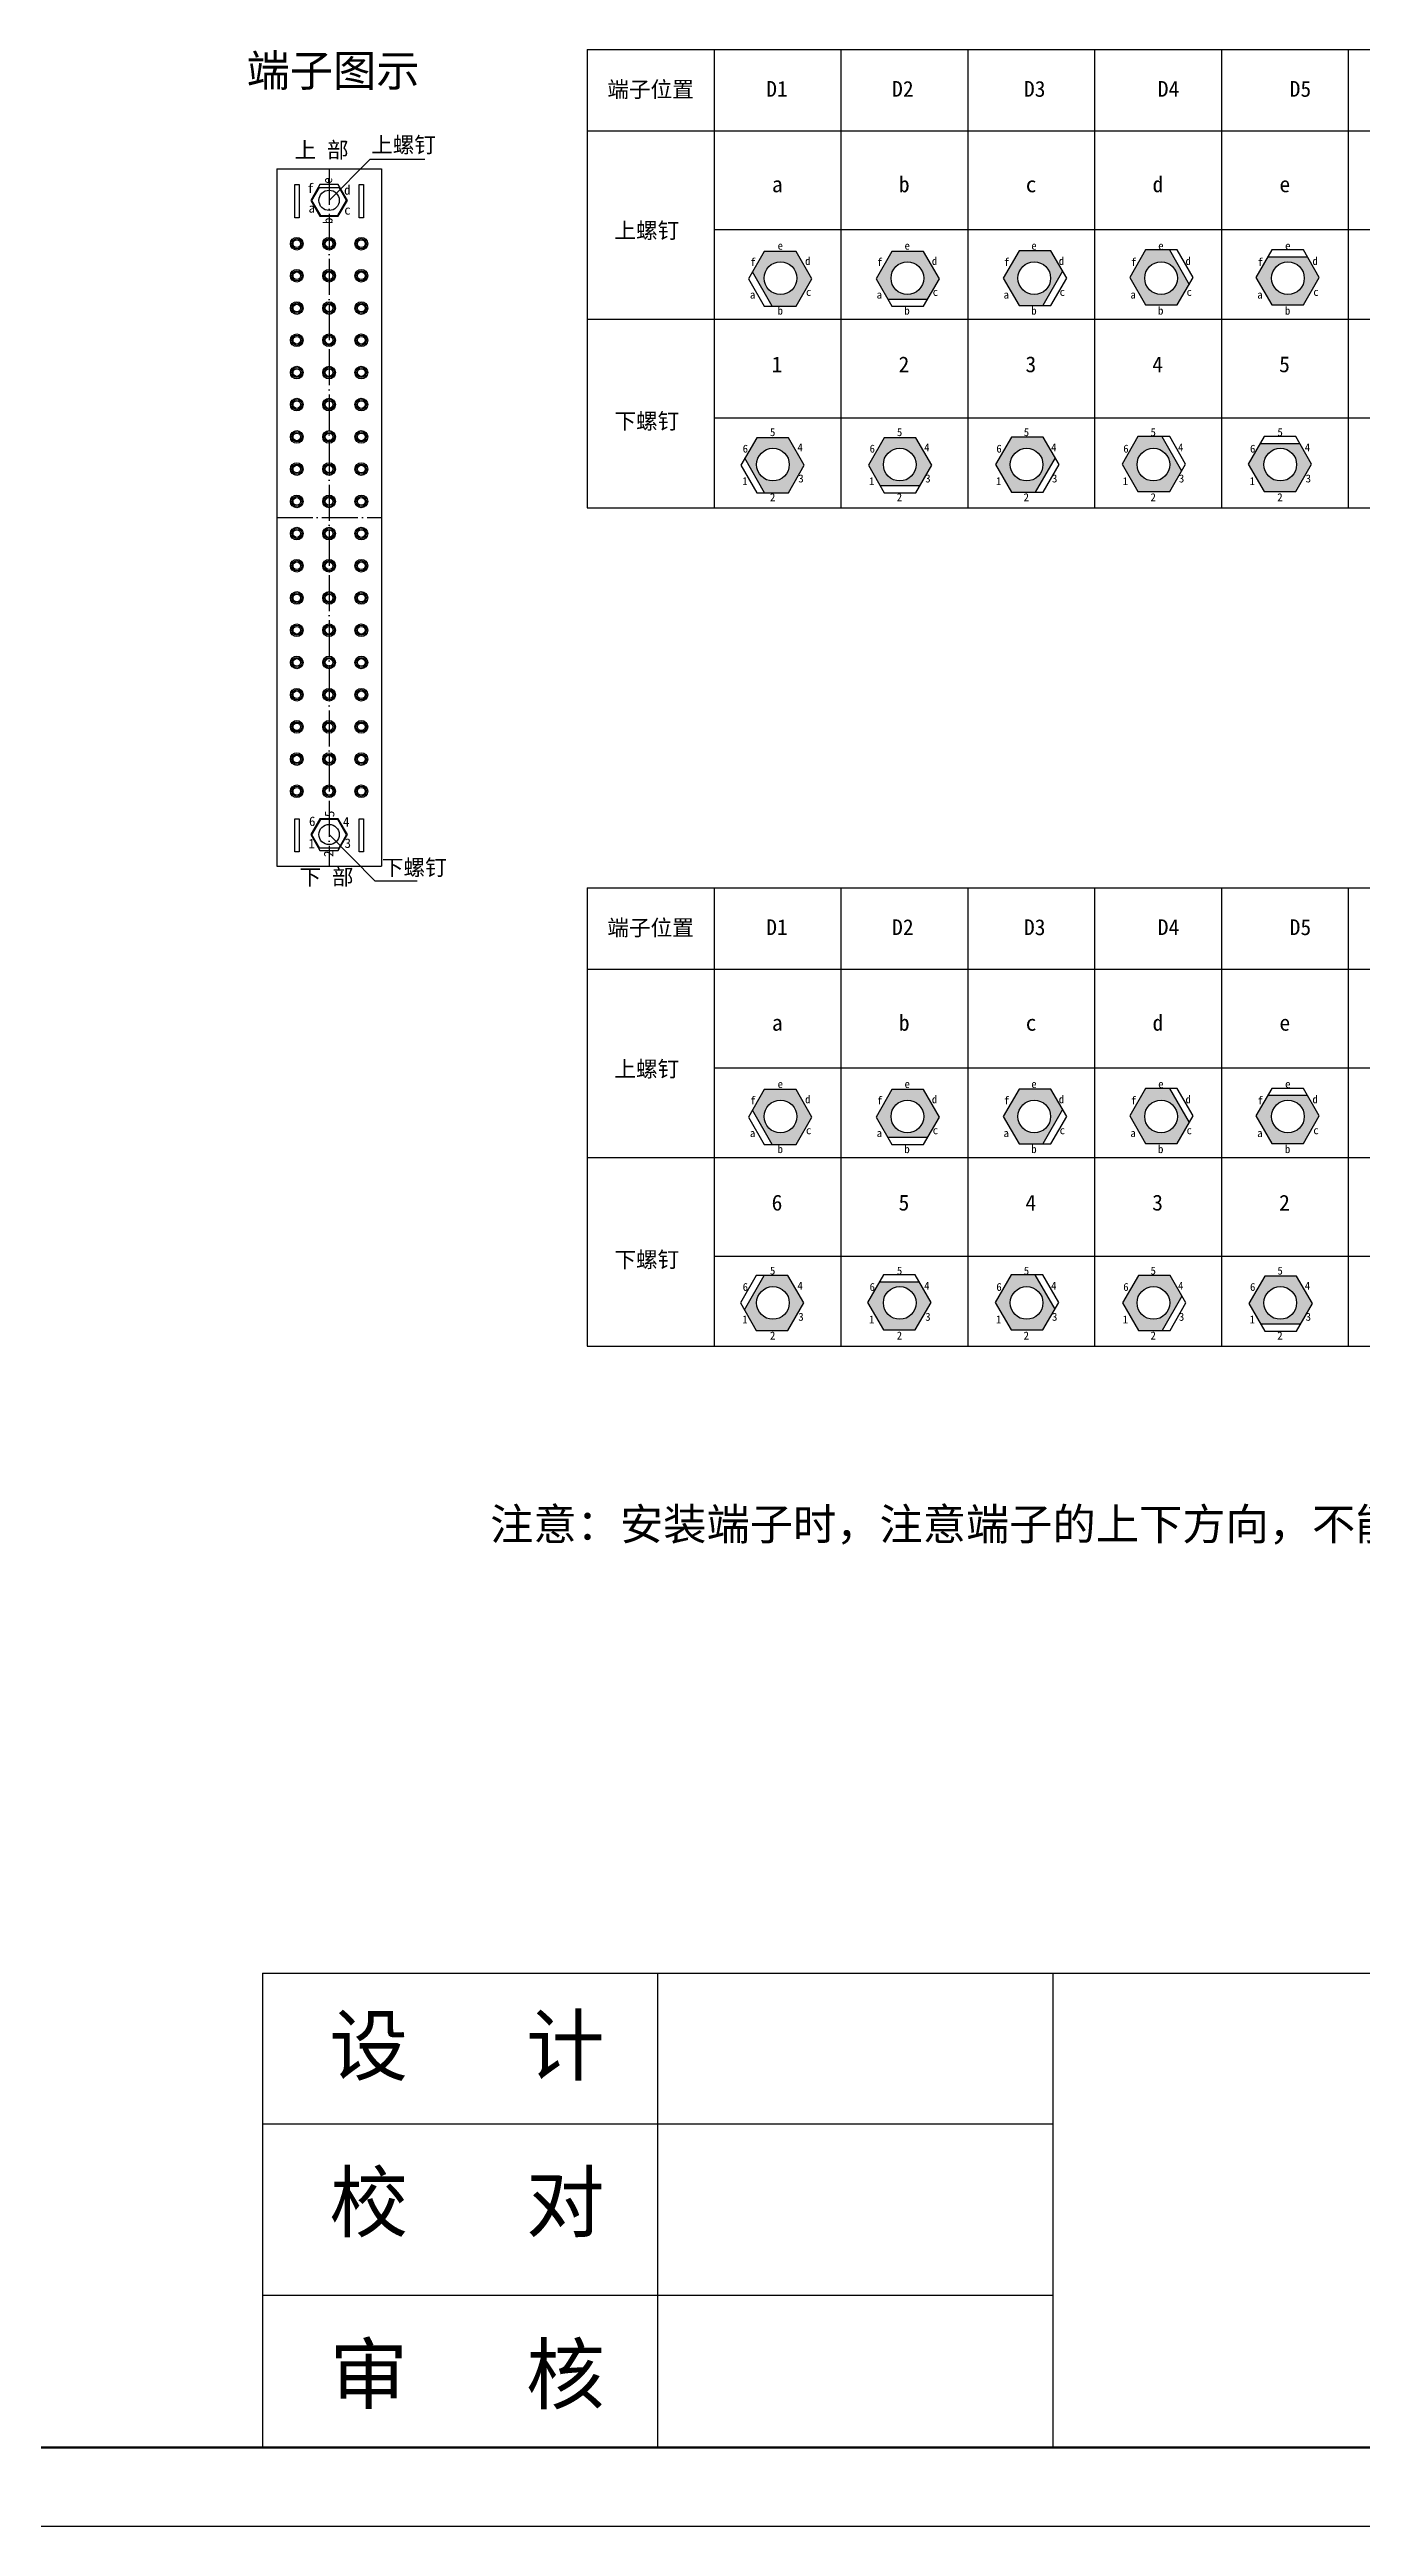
# Model space of a CAD drawing. Extents: x 13290 to 31124, y 5793 to 16373.
# Drawn here: x 15625 to 16499, y 5793 to 7445 of the extents above; entities that cross this region are included whole.
import ezdxf
from ezdxf.enums import TextEntityAlignment as Align

# ---------------------------------------------------------------- set-up
doc = ezdxf.new("R2010")
doc.units = 0
doc.linetypes.add('ACAD_ISO04W100', pattern=[30, 24, -3, 0, -3])
doc.layers.get('0').update_dxf_attribs({"linetype": 'CONTINUOUS'})
doc.layers.add('中心线', color=1, linetype='ACAD_ISO04W100', lineweight=18)
for name, color, linetype in [('图层1', 3, 'CONTINUOUS'), ('图框_外框线', 7, 'CONTINUOUS'), ('用户自定义1', 7, 'CONTINUOUS'), ('轮廓线', 255, 'CONTINUOUS')]:
    doc.layers.add(name, color=color, linetype=linetype)
doc.styles.get("Standard").update_dxf_attribs({"font": 'simhei_0.ttf'})
doc.styles.add('仿宋', font='simfang_0.ttf', dxfattribs={"width": 0.8})
doc.styles.add('仿宋3.5', font='simfang_0.ttf', dxfattribs={"width": 0.7, "height": 3.5})

# ---------------------------------------------------------------- blocks, each defined once
blk = doc.blocks.new('图框')
for p, q in [((2476.5, 368.8), (2476.5, 52.7)), ((2476.5, 368.8), (4373.4, 368.8)), ((2739.9, 368.8), (2739.9, 52.7)), ((3003.4, 368.8), (3003.4, 52.7)), ((3003.4, 347.8), (3003.4, 52.7)), ((2476.5, 268.4), (3003.4, 268.4)), ((2476.5, 154.1), (3003.4, 154.1)), ((2476.5, 52.7), (4373.4, 52.7)), ((4426.1, 0), (0, 0))]:
    blk.add_line(p, q)
at = {"color": 1, "lineweight": 70}
blk.add_line((4373.4, 52.7), (263.5, 52.7), dxfattribs=at)
at = {"style": '仿宋3.5', "width": 0.8}
for p in [(4066.5, 74.7), (4265.8, 74.8)]:
    blk.add_attdef('P', p, '', height=33.7, dxfattribs=at)
at = {"layer": '图层1', "color": 0, "style": '仿宋'}
for s, p in [('设   计', (2521.1, 301.4)), ('校   对', (2521.1, 197)), ('审   核', (2521.1, 82.3))]:
    blk.add_text(s, height=38.49, dxfattribs=at).set_placement(p)
for tag, p in [('车站站名', (3480.6, 259.1)), ('图纸名称', (3481.4, 148.8))]:
    blk.add_attdef(tag, text='', height=38.5, dxfattribs=at).set_placement(p, align=Align.MIDDLE)

msp = doc.modelspace()

# ---------------------------------------------------------------- hatches: boundary and pattern name
at = {"layer": '用户自定义1', "linetype": 'ByBlock'}
h = msp.add_hatch(color=256, dxfattribs=at)
h.paths.add_polyline_path([(16122.6, 7310.3), (16101.4, 7310.3), (16093.5, 7296.6), (16106.7, 7273.7), (16122.6, 7273.7), (16133.1, 7292)])
h.paths.add_polyline_path([(16123.1, 7292.4, -1), (16101.4, 7292.4, -1)], flags=16)
h = msp.add_hatch(color=256, dxfattribs=at)
h.paths.add_polyline_path([(16186.5, 7310.3), (16175.9, 7292), (16183.8, 7278.3), (16210.3, 7278.3), (16218.2, 7292), (16207.6, 7310.3)])
h.paths.add_polyline_path([(16202.2, 7301.9, -1), (16191.4, 7283, -1)], flags=16)
h = msp.add_hatch(color=256, dxfattribs=at)
h.paths.add_polyline_path([(16300.3, 7297), (16292.4, 7310.7), (16271.3, 7310.7), (16260.7, 7292.4), (16271.3, 7274.1), (16287.1, 7274.1)])
h.paths.add_polyline_path([(16292.2, 7292.4, 1), (16270.5, 7292.4, 1)], flags=16)
h = msp.add_hatch(color=256, dxfattribs=at)
h.paths.add_polyline_path([(16355.6, 7274.6), (16376.7, 7274.6), (16384.7, 7288.3), (16371.5, 7311.2), (16355.6, 7311.2), (16345, 7292.9)])
h.paths.add_polyline_path([(16355.1, 7292.4, -1), (16376.8, 7292.4, -1)], flags=16)
h = msp.add_hatch(color=256, dxfattribs=at)
h.paths.add_polyline_path([(16460.8, 7274.6), (16471.4, 7292.9), (16463.4, 7306.6), (16437, 7306.6), (16429.1, 7292.9), (16439.7, 7274.6)])
h.paths.add_polyline_path([(16439.6, 7292.4, -1), (16461.4, 7292.4, -1)], flags=16)
h = msp.add_hatch(color=256, dxfattribs=at)
h.paths.add_polyline_path([(16117.5, 7186), (16096.4, 7186), (16088.4, 7172.3), (16101.6, 7149.4), (16117.5, 7149.4), (16128.1, 7167.7)])
h.paths.add_polyline_path([(16118, 7168.1, -1), (16096.3, 7168.1, -1)], flags=16)
h = msp.add_hatch(color=256, dxfattribs=at)
h.paths.add_polyline_path([(16181.4, 7186), (16170.8, 7167.7), (16178.8, 7153.9), (16205.2, 7153.9), (16213.1, 7167.7), (16202.5, 7186)])
h.paths.add_polyline_path([(16202.6, 7168.1, -1), (16180.9, 7168.1, -1)], flags=16)
h = msp.add_hatch(color=256, dxfattribs=at)
h.paths.add_polyline_path([(16255.6, 7168.1), (16266.2, 7149.8), (16282.1, 7149.8), (16295.3, 7172.7), (16287.3, 7186.4), (16266.2, 7186.4)])
h.paths.add_polyline_path([(16287.2, 7168.1, -1), (16265.4, 7168.1, -1)], flags=16)
h = msp.add_hatch(color=256, dxfattribs=at)
h.paths.add_polyline_path([(16350.5, 7150.2), (16371.7, 7150.2), (16379.6, 7163.9), (16366.4, 7186.8), (16350.5, 7186.8), (16339.9, 7168.5)])
h.paths.add_polyline_path([(16350, 7168.1, -1), (16371.7, 7168.1, -1)], flags=16)
h = msp.add_hatch(color=256, dxfattribs=at)
h.paths.add_polyline_path([(16455.7, 7150.2), (16466.3, 7168.5), (16458.4, 7182.3), (16432, 7182.3), (16424, 7168.5), (16434.6, 7150.2)])
h.paths.add_polyline_path([(16434.5, 7168.1, -1), (16456.3, 7168.1, -1)], flags=16)
h = msp.add_hatch(color=256, dxfattribs=at)
h.paths.add_polyline_path([(16122.6, 6751.4), (16101.4, 6751.4), (16093.5, 6737.7), (16106.7, 6714.8), (16122.6, 6714.8), (16133.1, 6733.1)])
h.paths.add_polyline_path([(16123.1, 6733.5, -1), (16101.4, 6733.5, -1)], flags=16)
h = msp.add_hatch(color=256, dxfattribs=at)
h.paths.add_polyline_path([(16186.5, 6751.4), (16175.9, 6733.1), (16183.8, 6719.4), (16210.3, 6719.4), (16218.2, 6733.1), (16207.6, 6751.4)])
h.paths.add_polyline_path([(16202.2, 6742.9, -1), (16191.4, 6724.1, -1)], flags=16)
h = msp.add_hatch(color=256, dxfattribs=at)
h.paths.add_polyline_path([(16300.3, 6738.1), (16292.4, 6751.8), (16271.3, 6751.8), (16260.7, 6733.5), (16271.3, 6715.2), (16287.1, 6715.2)])
h.paths.add_polyline_path([(16292.2, 6733.5, 1), (16270.5, 6733.5, 1)], flags=16)
h = msp.add_hatch(color=256, dxfattribs=at)
h.paths.add_polyline_path([(16355.6, 6715.6), (16376.7, 6715.6), (16384.7, 6729.4), (16371.5, 6752.2), (16355.6, 6752.2), (16345, 6733.9)])
h.paths.add_polyline_path([(16355.1, 6733.5, -1), (16376.8, 6733.5, -1)], flags=16)
h = msp.add_hatch(color=256, dxfattribs=at)
h.paths.add_polyline_path([(16460.8, 6715.6), (16471.4, 6733.9), (16463.4, 6747.7), (16437, 6747.7), (16429.1, 6733.9), (16439.7, 6715.6)])
h.paths.add_polyline_path([(16439.6, 6733.5, -1), (16461.4, 6733.5, -1)], flags=16)
h = msp.add_hatch(color=256, dxfattribs=at)
h.paths.add_polyline_path([(16127.8, 6609.2), (16117.2, 6627.5), (16101.4, 6627.5), (16088.2, 6604.6), (16096.1, 6590.9), (16117.2, 6590.9)])
h.paths.add_polyline_path([(16096.3, 6609.2, -1), (16118, 6609.2, -1)], flags=16)
h = msp.add_hatch(color=256, dxfattribs=at)
h.paths.add_polyline_path([(16202.1, 6591.3), (16212.6, 6609.6), (16204.7, 6623.3), (16178.3, 6623.3), (16170.3, 6609.6), (16180.9, 6591.3)])
h.paths.add_polyline_path([(16180.9, 6609.2, -1), (16202.6, 6609.2, -1)], flags=16)
h = msp.add_hatch(color=256, dxfattribs=at)
h.paths.add_polyline_path([(16266, 6591.3), (16287.1, 6591.3), (16295, 6605), (16281.8, 6627.9), (16266, 6627.9), (16255.4, 6609.6)])
h.paths.add_polyline_path([(16265.4, 6609.2, -1), (16287.2, 6609.2, -1)], flags=16)
h = msp.add_hatch(color=256, dxfattribs=at)
h.paths.add_polyline_path([(16340.2, 6609.2), (16350.8, 6590.9), (16366.6, 6590.9), (16379.8, 6613.7), (16371.9, 6627.5), (16350.8, 6627.5)])
h.paths.add_polyline_path([(16371.7, 6609.2, -1), (16350, 6609.2, -1)], flags=16)
h = msp.add_hatch(color=256, dxfattribs=at)
h.paths.add_polyline_path([(16435.1, 6627.1), (16424.5, 6608.8), (16432.4, 6595), (16458.9, 6595), (16466.8, 6608.8), (16456.2, 6627.1)])
h.paths.add_polyline_path([(16456.3, 6609.2, -1), (16434.5, 6609.2, -1)], flags=16)

# ---------------------------------------------------------------- linework, layer by layer
at = {"lineweight": -3}
for p, q in [((15804.6, 7352.9), (15818, 7352.9)), ((15804.6, 6912.7), (15818, 6912.7))]:
    msp.add_line(p, q, dxfattribs=at)
for points in [[(15788.5, 7354.8), (15791.3, 7354.8), (15791.3, 7332.7), (15788.5, 7332.7)], [(15805.2, 7354.8), (15799.1, 7344.3), (15805.2, 7333.7), (15817.4, 7333.7), (15823.5, 7344.3), (15817.4, 7354.8)], [(15831.4, 7354.8), (15834.2, 7354.8), (15834.2, 7332.7), (15831.4, 7332.7)], [(15788.5, 6932), (15791.3, 6932), (15791.3, 6909.9), (15788.5, 6909.9)], [(15805.2, 6932), (15799.1, 6921.5), (15805.2, 6910.9), (15817.4, 6910.9), (15823.5, 6921.5), (15817.4, 6932)], [(15831.4, 6932), (15834.2, 6932), (15834.2, 6909.9), (15831.4, 6909.9)]]:
    msp.add_lwpolyline(points, close=True, dxfattribs=at)
for points in [[(15804.6, 7352.9), (15799.6, 7344.3), (15805.5, 7334.1), (15817.2, 7334.1), (15823, 7344.3), (15818, 7352.9)], [(15818, 6912.7), (15823, 6921.4), (15817.2, 6931.5), (15805.5, 6931.5), (15799.6, 6921.4), (15804.6, 6912.7)]]:
    msp.add_lwpolyline(points, dxfattribs=at)
for centre, radius in [((15811.3, 7344.3), 6.76), ((15789.8, 7315.4), 4.23), ((15789.8, 7315.4), 3.38), ((15789.8, 7315.4), 2.54), ((15811.3, 7315.4), 4.23), ((15811.3, 7315.4), 3.38), ((15811.3, 7315.4), 2.54), ((15832.8, 7315.4), 4.23), ((15832.8, 7315.4), 3.38), ((15832.8, 7315.4), 2.54), ((15789.8, 7294), 4.23), ((15789.8, 7294), 3.38), ((15789.8, 7294), 2.54), ((15811.3, 7294), 4.23), ((15811.3, 7294), 3.38), ((15811.3, 7294), 2.54), ((15832.8, 7294), 4.23), ((15832.8, 7294), 3.38), ((15832.8, 7294), 2.54), ((15789.8, 7272.5), 4.23), ((15789.8, 7272.5), 3.38), ((15789.8, 7272.5), 2.54), ((15811.3, 7272.5), 4.23), ((15811.3, 7272.5), 3.38), ((15811.3, 7272.5), 2.54), ((15832.8, 7272.5), 4.23), ((15832.8, 7272.5), 3.38), ((15832.8, 7272.5), 2.54), ((15789.8, 7251), 4.23), ((15789.8, 7251), 3.38), ((15789.8, 7251), 2.54), ((15811.3, 7251), 4.23), ((15811.3, 7251), 3.38), ((15811.3, 7251), 2.54), ((15832.8, 7251), 4.23), ((15832.8, 7251), 3.38), ((15832.8, 7251), 2.54), ((15789.8, 7229.5), 4.23), ((15789.8, 7229.5), 3.38), ((15811.3, 7229.5), 4.23), ((15811.3, 7229.5), 3.38), ((15832.8, 7229.5), 4.23), ((15832.8, 7229.5), 3.38), ((15789.8, 7229.5), 2.54), ((15811.3, 7229.5), 2.54), ((15832.8, 7229.5), 2.54), ((15789.8, 7208.1), 4.23), ((15789.8, 7208.1), 3.38), ((15789.8, 7208.1), 2.54), ((15811.3, 7208.1), 4.23), ((15811.3, 7208.1), 3.38), ((15811.3, 7208.1), 2.54), ((15832.8, 7208.1), 4.23), ((15832.8, 7208.1), 3.38), ((15832.8, 7208.1), 2.54), ((15789.8, 7186.6), 4.23), ((15789.8, 7186.6), 3.38), ((15789.8, 7186.6), 2.54), ((15811.3, 7186.6), 4.23), ((15811.3, 7186.6), 3.38), ((15811.3, 7186.6), 2.54), ((15832.8, 7186.6), 4.23), ((15832.8, 7186.6), 3.38), ((15832.8, 7186.6), 2.54), ((15789.8, 7165.1), 4.23), ((15789.8, 7165.1), 3.38), ((15789.8, 7165.1), 2.54), ((15811.3, 7165.1), 4.23), ((15811.3, 7165.1), 3.38), ((15811.3, 7165.1), 2.54), ((15832.8, 7165.1), 4.23), ((15832.8, 7165.1), 3.38), ((15832.8, 7165.1), 2.54), ((15789.8, 7143.6), 4.23), ((15789.8, 7143.6), 3.38), ((15789.8, 7143.6), 2.54), ((15811.3, 7143.6), 4.23), ((15811.3, 7143.6), 3.38), ((15811.3, 7143.6), 2.54), ((15832.8, 7143.6), 4.23), ((15832.8, 7143.6), 3.38), ((15832.8, 7143.6), 2.54), ((15789.8, 7122.1), 4.23), ((15789.8, 7122.1), 3.38), ((15789.8, 7122.1), 2.54), ((15811.3, 7122.1), 4.23), ((15811.3, 7122.1), 3.38), ((15811.3, 7122.1), 2.54), ((15832.8, 7122.1), 4.23), ((15832.8, 7122.1), 3.38), ((15832.8, 7122.1), 2.54), ((15789.8, 7100.7), 4.23), ((15789.8, 7100.7), 3.38), ((15789.8, 7100.7), 2.54), ((15811.3, 7100.7), 4.23), ((15811.3, 7100.7), 3.38), ((15811.3, 7100.7), 2.54), ((15832.8, 7100.7), 4.23), ((15832.8, 7100.7), 3.38), ((15832.8, 7100.7), 2.54), ((15789.8, 7079.2), 4.23), ((15789.8, 7079.2), 3.38), ((15789.8, 7079.2), 2.54), ((15811.3, 7079.2), 4.23), ((15811.3, 7079.2), 3.38), ((15811.3, 7079.2), 2.54), ((15832.8, 7079.2), 4.23), ((15832.8, 7079.2), 3.38), ((15832.8, 7079.2), 2.54), ((15789.8, 7057.7), 4.23), ((15789.8, 7057.7), 3.38), ((15789.8, 7057.7), 2.54), ((15811.3, 7057.7), 4.23), ((15811.3, 7057.7), 3.38), ((15811.3, 7057.7), 2.54), ((15832.8, 7057.7), 4.23), ((15832.8, 7057.7), 3.38), ((15832.8, 7057.7), 2.54), ((15789.8, 7036.2), 4.23), ((15789.8, 7036.2), 3.38), ((15789.8, 7036.2), 2.54), ((15811.3, 7036.2), 4.23), ((15811.3, 7036.2), 3.38), ((15811.3, 7036.2), 2.54), ((15832.8, 7036.2), 4.23), ((15832.8, 7036.2), 3.38), ((15832.8, 7036.2), 2.54), ((15789.8, 7014.7), 4.23), ((15811.3, 7014.7), 4.23), ((15832.8, 7014.7), 4.23), ((15789.8, 7014.7), 3.38), ((15789.8, 7014.7), 2.54), ((15811.3, 7014.7), 3.38), ((15811.3, 7014.7), 2.54), ((15832.8, 7014.7), 3.38), ((15832.8, 7014.7), 2.54), ((15789.8, 6993.3), 4.23), ((15789.8, 6993.3), 3.38), ((15789.8, 6993.3), 2.54), ((15811.3, 6993.3), 4.23), ((15811.3, 6993.3), 3.38), ((15811.3, 6993.3), 2.54), ((15832.8, 6993.3), 4.23), ((15832.8, 6993.3), 3.38), ((15832.8, 6993.3), 2.54), ((15789.8, 6971.8), 4.23), ((15789.8, 6971.8), 3.38), ((15789.8, 6971.8), 2.54), ((15811.3, 6971.8), 4.23), ((15811.3, 6971.8), 3.38), ((15811.3, 6971.8), 2.54), ((15832.8, 6971.8), 4.23), ((15832.8, 6971.8), 3.38), ((15832.8, 6971.8), 2.54), ((15789.8, 6950.3), 4.23), ((15789.8, 6950.3), 3.38), ((15789.8, 6950.3), 2.54), ((15811.3, 6950.3), 4.23), ((15811.3, 6950.3), 3.38), ((15811.3, 6950.3), 2.54), ((15832.8, 6950.3), 4.23), ((15832.8, 6950.3), 3.38), ((15832.8, 6950.3), 2.54), ((15811.3, 6921.5), 6.76)]:
    msp.add_circle(centre, radius, dxfattribs=at)
at = {"layer": '中心线', "lineweight": -3}
for p, q in [((15811.3, 7365.4), (15811.3, 6900.3)), ((15776.4, 7132.9), (15846.2, 7132.9))]:
    msp.add_line(p, q, dxfattribs=at)
at = {"layer": '图层1', "lineweight": -3}
for p, q in [((15811.3, 7344.3), (15838.7, 7371.8)), ((15838.7, 7371.8), (15875.1, 7371.8)), ((15811.3, 6921.5), (15841.8, 6890.6)), ((15841.8, 6890.6), (15870.1, 6890.6))]:
    msp.add_line(p, q, dxfattribs=at)
at = {"layer": '图框_外框线', "lineweight": -3}
for p, q in [((15776.4, 7365.4), (15846.2, 7365.4)), ((15776.4, 7365.4), (15776.4, 6900.3)), ((15846.2, 7365.4), (15846.2, 6900.3)), ((15776.4, 6900.3), (15846.2, 6900.3))]:
    msp.add_line(p, q, dxfattribs=at)
at = {"layer": '用户自定义1', "linetype": 'ByBlock'}
for p, q in [((15983.3, 7444.8), (17589.9, 7444.8)), ((15983.3, 7444.8), (15983.3, 7265)), ((15983.3, 7444.8), (15983.3, 7265)), ((15983.3, 7444.8), (15983.3, 7139.4)), ((16067.9, 7444.8), (16067.9, 7265)), ((16067.9, 7444.8), (16067.9, 7139.4)), ((16152.4, 7444.8), (16152.4, 7139.4)), ((16237, 7444.8), (16237, 7139.4)), ((16321.5, 7444.8), (16321.5, 7139.4)), ((16406.1, 7444.8), (16406.1, 7139.4)), ((16490.7, 7444.8), (16490.7, 7139.4)), ((15983.3, 7390.7), (17589.9, 7390.7)), ((16067.9, 7324.9), (17589.9, 7324.9)), ((16371.5, 7311.2), (16384.7, 7288.3)), ((16437, 7306.6), (16463.4, 7306.6)), ((16106.7, 7273.7), (16093.5, 7296.6)), ((16300.3, 7297), (16287.1, 7274.1)), ((16210.3, 7278.3), (16183.8, 7278.3)), ((15983.3, 7265), (17589.9, 7265)), ((16067.9, 7199.3), (17589.9, 7199.3)), ((16366.4, 7186.8), (16379.6, 7163.9)), ((16101.6, 7149.4), (16088.4, 7172.3)), ((16295.3, 7172.7), (16282.1, 7149.8)), ((16432, 7182.3), (16458.4, 7182.3)), ((16205.2, 7153.9), (16178.8, 7153.9)), ((15983.3, 7139.4), (17589.9, 7139.4)), ((15983.3, 6885.9), (17589.9, 6885.9)), ((15983.3, 6885.9), (15983.3, 6706.1)), ((15983.3, 6885.9), (15983.3, 6706.1)), ((15983.3, 6885.9), (15983.3, 6580.4)), ((16067.9, 6885.9), (16067.9, 6706.1)), ((16067.9, 6885.9), (16067.9, 6580.4)), ((16152.4, 6885.9), (16152.4, 6580.4)), ((16237, 6885.9), (16237, 6580.4)), ((16321.5, 6885.9), (16321.5, 6580.4)), ((16406.1, 6885.9), (16406.1, 6580.4)), ((16490.7, 6885.9), (16490.7, 6580.4)), ((15983.3, 6831.7), (17589.9, 6831.7)), ((16067.9, 6766), (17589.9, 6766)), ((16106.7, 6714.8), (16093.5, 6737.7)), ((16300.3, 6738.1), (16287.1, 6715.2)), ((16371.5, 6752.2), (16384.7, 6729.4)), ((16437, 6747.7), (16463.4, 6747.7)), ((15983.3, 6706.1), (17589.9, 6706.1)), ((16210.3, 6719.4), (16183.8, 6719.4)), ((16067.9, 6640.3), (17589.9, 6640.3)), ((16088.2, 6604.6), (16101.4, 6627.5)), ((16178.3, 6623.3), (16204.7, 6623.3)), ((16281.8, 6627.9), (16295, 6605)), ((16379.8, 6613.7), (16366.6, 6590.9)), ((16458.9, 6595), (16432.4, 6595)), ((15983.3, 6580.4), (17589.9, 6580.4))]:
    msp.add_line(p, q, dxfattribs=at)
for points in [[(16101.4, 7310.3), (16090.9, 7292), (16101.4, 7273.7), (16122.6, 7273.7), (16133.1, 7292), (16122.6, 7310.3)], [(16175.9, 7292), (16186.5, 7273.7), (16207.6, 7273.7), (16218.2, 7292), (16207.6, 7310.3), (16186.5, 7310.3)], [(16271.3, 7274.1), (16292.4, 7274.1), (16303, 7292.4), (16292.4, 7310.7), (16271.3, 7310.7), (16260.7, 7292.4)], [(16376.7, 7274.6), (16387.3, 7292.9), (16376.7, 7311.2), (16355.6, 7311.2), (16345, 7292.9), (16355.6, 7274.6)], [(16471.4, 7292.9), (16460.8, 7311.2), (16439.7, 7311.2), (16429.1, 7292.9), (16439.7, 7274.6), (16460.8, 7274.6)], [(16096.4, 7186), (16085.8, 7167.7), (16096.4, 7149.4), (16117.5, 7149.4), (16128.1, 7167.7), (16117.5, 7186)], [(16170.8, 7167.7), (16181.4, 7149.4), (16202.5, 7149.4), (16213.1, 7167.7), (16202.5, 7186), (16181.4, 7186)], [(16266.2, 7149.8), (16287.3, 7149.8), (16297.9, 7168.1), (16287.3, 7186.4), (16266.2, 7186.4), (16255.6, 7168.1)], [(16371.7, 7150.2), (16382.2, 7168.5), (16371.7, 7186.8), (16350.5, 7186.8), (16339.9, 7168.5), (16350.5, 7150.2)], [(16466.3, 7168.5), (16455.7, 7186.8), (16434.6, 7186.8), (16424, 7168.5), (16434.6, 7150.2), (16455.7, 7150.2)], [(16101.4, 6751.4), (16090.9, 6733.1), (16101.4, 6714.8), (16122.6, 6714.8), (16133.1, 6733.1), (16122.6, 6751.4)], [(16175.9, 6733.1), (16186.5, 6714.8), (16207.6, 6714.8), (16218.2, 6733.1), (16207.6, 6751.4), (16186.5, 6751.4)], [(16271.3, 6715.2), (16292.4, 6715.2), (16303, 6733.5), (16292.4, 6751.8), (16271.3, 6751.8), (16260.7, 6733.5)], [(16376.7, 6715.6), (16387.3, 6733.9), (16376.7, 6752.2), (16355.6, 6752.2), (16345, 6733.9), (16355.6, 6715.6)], [(16471.4, 6733.9), (16460.8, 6752.2), (16439.7, 6752.2), (16429.1, 6733.9), (16439.7, 6715.6), (16460.8, 6715.6)], [(16117.2, 6627.5), (16096.1, 6627.5), (16085.5, 6609.2), (16096.1, 6590.9), (16117.2, 6590.9), (16127.8, 6609.2)], [(16212.6, 6609.6), (16202.1, 6627.9), (16180.9, 6627.9), (16170.3, 6609.6), (16180.9, 6591.3), (16202.1, 6591.3)], [(16287.1, 6591.3), (16297.7, 6609.6), (16287.1, 6627.9), (16266, 6627.9), (16255.4, 6609.6), (16266, 6591.3)], [(16350.8, 6590.9), (16371.9, 6590.9), (16382.5, 6609.2), (16371.9, 6627.5), (16350.8, 6627.5), (16340.2, 6609.2)], [(16424.5, 6608.8), (16435.1, 6590.4), (16456.2, 6590.4), (16466.8, 6608.8), (16456.2, 6627.1), (16435.1, 6627.1)]]:
    msp.add_lwpolyline(points, close=True, dxfattribs=at)
for centre in [(16112.2, 7292.4), (16196.8, 7292.4), (16281.4, 7292.4), (16365.9, 7292.4), (16450.5, 7292.4), (16107.2, 7168.1), (16191.7, 7168.1), (16276.3, 7168.1), (16360.8, 7168.1), (16445.4, 7168.1), (16112.2, 6733.5), (16196.8, 6733.5), (16281.4, 6733.5), (16365.9, 6733.5), (16450.5, 6733.5), (16107.2, 6609.2), (16191.7, 6609.2), (16276.3, 6609.2), (16360.8, 6609.2), (16445.4, 6609.2)]:
    msp.add_circle(centre, 10.9, dxfattribs=at)

# ---------------------------------------------------------------- block references
at = {"layer": '轮廓线'}
msp.add_blockref('图框', (13290.4, 5793.5), dxfattribs=at)

# ---------------------------------------------------------------- texts
at = {"lineweight": -3, "attachment_point": 1}
for s, insert, char_height, width in [('端子图示', (15756.3, 7441.4), 21.14, 127.191), ('上 部', (15788.3, 7383.2), 10.57, 42.014), ('{\\fSimSun|b0|i0|c134|p2;f}', (15796.8, 7355.6), 6.342, 3.615), ('{\\fSimSun|b0|i0|c0|p2;d}', (15821.3, 7354.4), 6.342, 3.615), ('{\\fSimSun|b0|i0|c0|p2;a}', (15797.6, 7342.4), 6.342, 3.615), ('{\\fSimSun|b0|i0|c0|p2;c}', (15821.4, 7341.1), 6.342, 3.615), ('6', (15797.9, 6933.5), 6.34, 3.615), ('4', (15820.5, 6933.1), 6.34, 3.615), ('1', (15797.5, 6918.6), 6.34, 3.615), ('3', (15821.6, 6918.9), 6.34, 3.615), ('下 部', (15791.6, 6898.5), 10.57, 42.014), ('{\\fSimSun|b0|i0|c134|p2;注意：安装端子时，注意端子的上下方向，不能装反;}', (15918.7, 6472.3), 21.14, 962.409)]:
    msp.add_mtext(s, dxfattribs=dict(at, insert=insert, char_height=char_height, width=width))
at = {"lineweight": -3, "width": 3.615, "attachment_point": 1, "rotation": 90}
for s, insert, char_height in [('{\\fSimSun|b0|i0|c0|p2;e}', (15807, 7355.3), 6.342), ('{\\fSimSun|b0|i0|c0|p2;b}', (15807.3, 7328.5), 6.342), ('5', (15808.5, 6933.1), 6.34), ('{\\fSimSun|b0|i0|c134|p2;2}', (15807.8, 6906.5), 6.342)]:
    msp.add_mtext(s, dxfattribs=dict(at, insert=insert, char_height=char_height))
at = {"layer": '图层1', "lineweight": -3, "char_height": 10.57, "width": 55.154, "attachment_point": 1}
for s, insert in [('上螺钉', (15839.3, 7386.6)), ('下螺钉', (15846.5, 6904.8))]:
    msp.add_mtext(s, dxfattribs=dict(at, insert=insert))
at = {"layer": '用户自定义1', "linetype": 'ByBlock'}
for s, insert, char_height, width, attachment_point in [('{\\fSimSun|b0|i0|c134|p2;端子位置}', (16025.6, 7417.7), 10.57, 84.56, 5), ('{\\fSimSun|b1|i0|c134|p2;D1}', (16102.7, 7423.9), 10.57, 8.816, 1), ('{\\fSimSun|b1|i0|c134|p2;D2}', (16186.6, 7423.9), 10.57, 8.816, 1), ('{\\fSimSun|b1|i0|c134|p2;D3}', (16274.5, 7423.9), 10.57, 8.816, 1), ('{\\fSimSun|b1|i0|c134|p2;D4}', (16363.7, 7423.9), 10.57, 8.816, 1), ('{\\fSimSun|b1|i0|c134|p2;D5}', (16451.6, 7423.9), 10.57, 8.816, 1), ('{\\fSimSun|b0|i0|c134|p2;a}', (16110.1, 7354.9), 10.57, 84.56, 5), ('{\\fSimSun|b0|i0|c134|p2;b}', (16194.7, 7354.9), 10.57, 84.56, 5), ('{\\fSimSun|b0|i0|c134|p2;c}', (16279.3, 7354.9), 10.57, 84.56, 5), ('{\\fSimSun|b0|i0|c134|p2;d}', (16363.8, 7354.9), 10.57, 84.56, 5), ('{\\fSimSun|b0|i0|c134|p2;e}', (16448.4, 7354.9), 10.57, 84.56, 5), ('{\\fSimSun|b0|i0|c134|p2;上螺钉}', (16001.5, 7329.5), 10.57, 47.857, 1), ('{\\fSimSun|b1|i0|c134|p2;f}', (16092.1, 7305.8), 5.285, 4.408, 1), ('{\\fSimSun|b1|i0|c134|p2;e}', (16110.3, 7316.7), 5.285, 4.408, 1), ('{\\fSimSun|b1|i0|c134|p2;d}', (16128.6, 7306.5), 5.285, 4.408, 1), ('{\\fSimSun|b1|i0|c134|p2;f}', (16176.6, 7305.8), 5.285, 4.408, 1), ('{\\fSimSun|b1|i0|c134|p2;e}', (16194.9, 7316.7), 5.285, 4.408, 1), ('{\\fSimSun|b1|i0|c134|p2;d}', (16213.1, 7306.5), 5.285, 4.408, 1), ('{\\fSimSun|b1|i0|c134|p2;f}', (16261.2, 7305.8), 5.285, 4.408, 1), ('{\\fSimSun|b1|i0|c134|p2;e}', (16279.4, 7316.7), 5.285, 4.408, 1), ('{\\fSimSun|b1|i0|c134|p2;d}', (16297.7, 7306.5), 5.285, 4.408, 1), ('{\\fSimSun|b1|i0|c134|p2;f}', (16345.8, 7305.8), 5.285, 4.408, 1), ('{\\fSimSun|b1|i0|c134|p2;e}', (16364, 7316.7), 5.285, 4.408, 1), ('{\\fSimSun|b1|i0|c134|p2;d}', (16382.2, 7306.5), 5.285, 4.408, 1), ('{\\fSimSun|b1|i0|c134|p2;f}', (16430.3, 7305.8), 5.285, 4.408, 1), ('{\\fSimSun|b1|i0|c134|p2;e}', (16448.6, 7316.7), 5.285, 4.408, 1), ('{\\fSimSun|b1|i0|c134|p2;d}', (16466.8, 7306.5), 5.285, 4.408, 1), ('{\\fSimSun|b1|i0|c0|p2;a}', (16091.8, 7284.1), 5.285, 4.408, 1), ('{\\fSimSun|b1|i0|c134|p2;c}', (16129.2, 7285.9), 5.285, 4.408, 1), ('{\\fSimSun|b1|i0|c0|p2;a}', (16176.3, 7284.1), 5.285, 4.408, 1), ('{\\fSimSun|b1|i0|c134|p2;c}', (16213.7, 7285.9), 5.285, 4.408, 1), ('{\\fSimSun|b1|i0|c0|p2;a}', (16260.9, 7284.1), 5.285, 4.408, 1), ('{\\fSimSun|b1|i0|c134|p2;c}', (16298.3, 7285.9), 5.285, 4.408, 1), ('{\\fSimSun|b1|i0|c0|p2;a}', (16345.5, 7284.1), 5.285, 4.408, 1), ('{\\fSimSun|b1|i0|c134|p2;c}', (16382.9, 7285.9), 5.285, 4.408, 1), ('{\\fSimSun|b1|i0|c0|p2;a}', (16430, 7284.1), 5.285, 4.408, 1), ('{\\fSimSun|b1|i0|c134|p2;c}', (16467.4, 7285.9), 5.285, 4.408, 1), ('{\\fSimSun|b1|i0|c134|p2;b}', (16110.3, 7273.4), 5.285, 4.408, 1), ('{\\fSimSun|b1|i0|c134|p2;b}', (16194.8, 7273.4), 5.285, 4.408, 1), ('{\\fSimSun|b1|i0|c134|p2;b}', (16279.4, 7273.4), 5.285, 4.408, 1), ('{\\fSimSun|b1|i0|c134|p2;b}', (16363.9, 7273.4), 5.285, 4.408, 1), ('{\\fSimSun|b1|i0|c134|p2;b}', (16448.5, 7273.4), 5.285, 4.408, 1), ('{\\fSimSun|b0|i0|c134|p2;1}', (16109.9, 7234.9), 10.57, 84.56, 5), ('{\\fSimSun|b0|i0|c134|p2;2}', (16194.5, 7234.9), 10.57, 84.56, 5), ('{\\fSimSun|b0|i0|c134|p2;3}', (16279.1, 7234.9), 10.57, 84.56, 5), ('{\\fSimSun|b0|i0|c134|p2;4}', (16363.6, 7234.9), 10.57, 84.56, 5), ('{\\fSimSun|b0|i0|c134|p2;5}', (16448.2, 7234.9), 10.57, 84.56, 5), ('{\\fSimSun|b0|i0|c134|p2;下螺钉}', (16001.5, 7202.4), 10.57, 47.857, 1), ('{\\fSimSun|b1|i0|c134|p2;5}', (16105.2, 7192.4), 5.285, 4.408, 1), ('{\\fSimSun|b1|i0|c134|p2;5}', (16189.8, 7192.4), 5.285, 4.408, 1), ('{\\fSimSun|b1|i0|c134|p2;5}', (16274.4, 7192.4), 5.285, 4.408, 1), ('{\\fSimSun|b1|i0|c134|p2;5}', (16358.9, 7192.4), 5.285, 4.408, 1), ('{\\fSimSun|b1|i0|c134|p2;5}', (16443.5, 7192.4), 5.285, 4.408, 1), ('{\\fSimSun|b1|i0|c134|p2;6}', (16087, 7181.4), 5.285, 4.408, 1), ('{\\fSimSun|b1|i0|c134|p2;4}', (16123.5, 7182.2), 5.285, 4.408, 1), ('{\\fSimSun|b1|i0|c134|p2;6}', (16171.6, 7181.4), 5.285, 4.408, 1), ('{\\fSimSun|b1|i0|c134|p2;4}', (16208, 7182.2), 5.285, 4.408, 1), ('{\\fSimSun|b1|i0|c134|p2;6}', (16256.1, 7181.4), 5.285, 4.408, 1), ('{\\fSimSun|b1|i0|c134|p2;4}', (16292.6, 7182.2), 5.285, 4.408, 1), ('{\\fSimSun|b1|i0|c134|p2;6}', (16340.7, 7181.4), 5.285, 4.408, 1), ('{\\fSimSun|b1|i0|c134|p2;4}', (16377.2, 7182.2), 5.285, 4.408, 1), ('{\\fSimSun|b1|i0|c134|p2;6}', (16425.2, 7181.4), 5.285, 4.408, 1), ('{\\fSimSun|b1|i0|c134|p2;4}', (16461.7, 7182.2), 5.285, 4.408, 1), ('{\\fSimSun|b1|i0|c134|p2;1}', (16086.7, 7159.7), 5.285, 4.408, 1), ('{\\fSimSun|b1|i0|c134|p2;3}', (16124.1, 7161.5), 5.285, 4.408, 1), ('{\\fSimSun|b1|i0|c134|p2;1}', (16171.3, 7159.7), 5.285, 4.408, 1), ('{\\fSimSun|b1|i0|c134|p2;3}', (16208.7, 7161.5), 5.285, 4.408, 1), ('{\\fSimSun|b1|i0|c134|p2;1}', (16255.8, 7159.7), 5.285, 4.408, 1), ('{\\fSimSun|b1|i0|c134|p2;3}', (16293.2, 7161.5), 5.285, 4.408, 1), ('{\\fSimSun|b1|i0|c134|p2;1}', (16340.4, 7159.7), 5.285, 4.408, 1), ('{\\fSimSun|b1|i0|c134|p2;3}', (16377.8, 7161.5), 5.285, 4.408, 1), ('{\\fSimSun|b1|i0|c134|p2;1}', (16424.9, 7159.7), 5.285, 4.408, 1), ('{\\fSimSun|b1|i0|c134|p2;3}', (16462.3, 7161.5), 5.285, 4.408, 1), ('{\\fSimSun|b1|i0|c134|p2;2}', (16105.2, 7149), 5.285, 4.408, 1), ('{\\fSimSun|b1|i0|c134|p2;2}', (16189.7, 7149), 5.285, 4.408, 1), ('{\\fSimSun|b1|i0|c134|p2;2}', (16274.3, 7149), 5.285, 4.408, 1), ('{\\fSimSun|b1|i0|c134|p2;2}', (16358.9, 7149), 5.285, 4.408, 1), ('{\\fSimSun|b1|i0|c134|p2;2}', (16443.4, 7149), 5.285, 4.408, 1), ('{\\fSimSun|b0|i0|c134|p2;端子位置}', (16025.6, 6858.8), 10.57, 84.56, 5), ('{\\fSimSun|b1|i0|c134|p2;D1}', (16102.7, 6865), 10.57, 8.816, 1), ('{\\fSimSun|b1|i0|c134|p2;D2}', (16186.6, 6865), 10.57, 8.816, 1), ('{\\fSimSun|b1|i0|c134|p2;D3}', (16274.5, 6865), 10.57, 8.816, 1), ('{\\fSimSun|b1|i0|c134|p2;D4}', (16363.7, 6865), 10.57, 8.816, 1), ('{\\fSimSun|b1|i0|c134|p2;D5}', (16451.6, 6865), 10.57, 8.816, 1), ('{\\fSimSun|b0|i0|c134|p2;a}', (16110.1, 6795.9), 10.57, 84.56, 5), ('{\\fSimSun|b0|i0|c134|p2;b}', (16194.7, 6795.9), 10.57, 84.56, 5), ('{\\fSimSun|b0|i0|c134|p2;c}', (16279.3, 6795.9), 10.57, 84.56, 5), ('{\\fSimSun|b0|i0|c134|p2;d}', (16363.8, 6795.9), 10.57, 84.56, 5), ('{\\fSimSun|b0|i0|c134|p2;e}', (16448.4, 6795.9), 10.57, 84.56, 5), ('{\\fSimSun|b0|i0|c134|p2;上螺钉}', (16001.5, 6770.5), 10.57, 47.857, 1), ('{\\fSimSun|b1|i0|c134|p2;e}', (16110.3, 6757.8), 5.285, 4.408, 1), ('{\\fSimSun|b1|i0|c134|p2;e}', (16194.9, 6757.8), 5.285, 4.408, 1), ('{\\fSimSun|b1|i0|c134|p2;e}', (16279.4, 6757.8), 5.285, 4.408, 1), ('{\\fSimSun|b1|i0|c134|p2;e}', (16364, 6757.8), 5.285, 4.408, 1), ('{\\fSimSun|b1|i0|c134|p2;e}', (16448.6, 6757.8), 5.285, 4.408, 1), ('{\\fSimSun|b1|i0|c134|p2;f}', (16092.1, 6746.9), 5.285, 4.408, 1), ('{\\fSimSun|b1|i0|c134|p2;d}', (16128.6, 6747.6), 5.285, 4.408, 1), ('{\\fSimSun|b1|i0|c134|p2;f}', (16176.6, 6746.9), 5.285, 4.408, 1), ('{\\fSimSun|b1|i0|c134|p2;d}', (16213.1, 6747.6), 5.285, 4.408, 1), ('{\\fSimSun|b1|i0|c134|p2;f}', (16261.2, 6746.9), 5.285, 4.408, 1), ('{\\fSimSun|b1|i0|c134|p2;d}', (16297.7, 6747.6), 5.285, 4.408, 1), ('{\\fSimSun|b1|i0|c134|p2;f}', (16345.8, 6746.9), 5.285, 4.408, 1), ('{\\fSimSun|b1|i0|c134|p2;d}', (16382.2, 6747.6), 5.285, 4.408, 1), ('{\\fSimSun|b1|i0|c134|p2;f}', (16430.3, 6746.9), 5.285, 4.408, 1), ('{\\fSimSun|b1|i0|c134|p2;d}', (16466.8, 6747.6), 5.285, 4.408, 1), ('{\\fSimSun|b1|i0|c0|p2;a}', (16091.8, 6725.1), 5.285, 4.408, 1), ('{\\fSimSun|b1|i0|c134|p2;c}', (16129.2, 6727), 5.285, 4.408, 1), ('{\\fSimSun|b1|i0|c0|p2;a}', (16176.3, 6725.1), 5.285, 4.408, 1), ('{\\fSimSun|b1|i0|c134|p2;c}', (16213.7, 6727), 5.285, 4.408, 1), ('{\\fSimSun|b1|i0|c0|p2;a}', (16260.9, 6725.1), 5.285, 4.408, 1), ('{\\fSimSun|b1|i0|c134|p2;c}', (16298.3, 6727), 5.285, 4.408, 1), ('{\\fSimSun|b1|i0|c0|p2;a}', (16345.5, 6725.1), 5.285, 4.408, 1), ('{\\fSimSun|b1|i0|c134|p2;c}', (16382.9, 6727), 5.285, 4.408, 1), ('{\\fSimSun|b1|i0|c0|p2;a}', (16430, 6725.1), 5.285, 4.408, 1), ('{\\fSimSun|b1|i0|c134|p2;c}', (16467.4, 6727), 5.285, 4.408, 1), ('{\\fSimSun|b1|i0|c134|p2;b}', (16110.3, 6714.4), 5.285, 4.408, 1), ('{\\fSimSun|b1|i0|c134|p2;b}', (16194.8, 6714.4), 5.285, 4.408, 1), ('{\\fSimSun|b1|i0|c134|p2;b}', (16279.4, 6714.4), 5.285, 4.408, 1), ('{\\fSimSun|b1|i0|c134|p2;b}', (16363.9, 6714.4), 5.285, 4.408, 1), ('{\\fSimSun|b1|i0|c134|p2;b}', (16448.5, 6714.4), 5.285, 4.408, 1), ('{\\fSimSun|b0|i0|c134|p2;6}', (16109.9, 6676), 10.57, 84.56, 5), ('{\\fSimSun|b0|i0|c134|p2;5}', (16194.5, 6676), 10.57, 84.56, 5), ('{\\fSimSun|b0|i0|c134|p2;4}', (16279.1, 6676), 10.57, 84.56, 5), ('{\\fSimSun|b0|i0|c134|p2;3}', (16363.6, 6676), 10.57, 84.56, 5), ('{\\fSimSun|b0|i0|c134|p2;2}', (16448.2, 6676), 10.57, 84.56, 5), ('{\\fSimSun|b0|i0|c134|p2;下螺钉}', (16001.5, 6643.4), 10.57, 47.857, 1), ('{\\fSimSun|b1|i0|c134|p2;6}', (16087, 6622.5), 5.285, 4.408, 1), ('{\\fSimSun|b1|i0|c134|p2;5}', (16105.2, 6633.4), 5.285, 4.408, 1), ('{\\fSimSun|b1|i0|c134|p2;4}', (16123.5, 6623.3), 5.285, 4.408, 1), ('{\\fSimSun|b1|i0|c134|p2;6}', (16171.6, 6622.5), 5.285, 4.408, 1), ('{\\fSimSun|b1|i0|c134|p2;5}', (16189.8, 6633.4), 5.285, 4.408, 1), ('{\\fSimSun|b1|i0|c134|p2;4}', (16208, 6623.3), 5.285, 4.408, 1), ('{\\fSimSun|b1|i0|c134|p2;6}', (16256.1, 6622.5), 5.285, 4.408, 1), ('{\\fSimSun|b1|i0|c134|p2;5}', (16274.4, 6633.4), 5.285, 4.408, 1), ('{\\fSimSun|b1|i0|c134|p2;4}', (16292.6, 6623.3), 5.285, 4.408, 1), ('{\\fSimSun|b1|i0|c134|p2;6}', (16340.7, 6622.5), 5.285, 4.408, 1), ('{\\fSimSun|b1|i0|c134|p2;5}', (16358.9, 6633.4), 5.285, 4.408, 1), ('{\\fSimSun|b1|i0|c134|p2;4}', (16377.2, 6623.3), 5.285, 4.408, 1), ('{\\fSimSun|b1|i0|c134|p2;6}', (16425.2, 6622.5), 5.285, 4.408, 1), ('{\\fSimSun|b1|i0|c134|p2;5}', (16443.5, 6633.4), 5.285, 4.408, 1), ('{\\fSimSun|b1|i0|c134|p2;4}', (16461.7, 6623.3), 5.285, 4.408, 1), ('{\\fSimSun|b1|i0|c134|p2;1}', (16086.7, 6600.8), 5.285, 4.408, 1), ('{\\fSimSun|b1|i0|c134|p2;2}', (16105.2, 6590.1), 5.285, 4.408, 1), ('{\\fSimSun|b1|i0|c134|p2;3}', (16124.1, 6602.6), 5.285, 4.408, 1), ('{\\fSimSun|b1|i0|c134|p2;1}', (16171.3, 6600.8), 5.285, 4.408, 1), ('{\\fSimSun|b1|i0|c134|p2;2}', (16189.7, 6590.1), 5.285, 4.408, 1), ('{\\fSimSun|b1|i0|c134|p2;3}', (16208.7, 6602.6), 5.285, 4.408, 1), ('{\\fSimSun|b1|i0|c134|p2;1}', (16255.8, 6600.8), 5.285, 4.408, 1), ('{\\fSimSun|b1|i0|c134|p2;2}', (16274.3, 6590.1), 5.285, 4.408, 1), ('{\\fSimSun|b1|i0|c134|p2;3}', (16293.2, 6602.6), 5.285, 4.408, 1), ('{\\fSimSun|b1|i0|c134|p2;1}', (16340.4, 6600.8), 5.285, 4.408, 1), ('{\\fSimSun|b1|i0|c134|p2;2}', (16358.9, 6590.1), 5.285, 4.408, 1), ('{\\fSimSun|b1|i0|c134|p2;3}', (16377.8, 6602.6), 5.285, 4.408, 1), ('{\\fSimSun|b1|i0|c134|p2;1}', (16424.9, 6600.8), 5.285, 4.408, 1), ('{\\fSimSun|b1|i0|c134|p2;2}', (16443.4, 6590.1), 5.285, 4.408, 1), ('{\\fSimSun|b1|i0|c134|p2;3}', (16462.3, 6602.6), 5.285, 4.408, 1)]:
    msp.add_mtext(s, dxfattribs=dict(at, insert=insert, char_height=char_height, width=width, attachment_point=attachment_point))

doc.saveas('drawing.dxf')
